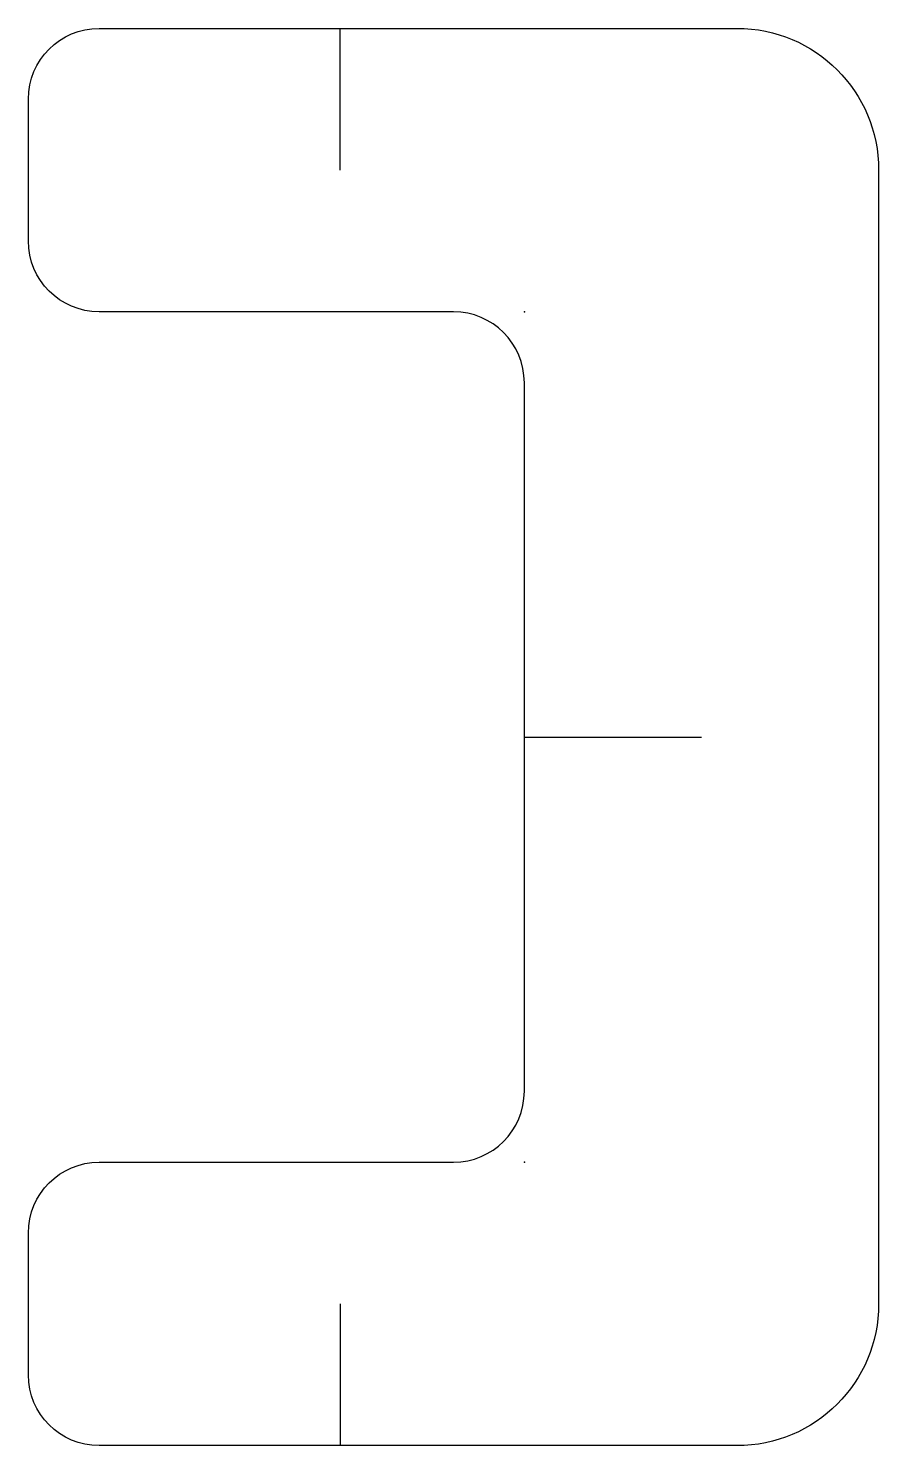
# Model space of a CAD drawing. Header units: millimetres. Extents: x -30 to 30, y -50 to 50.
import ezdxf

# ---------------------------------------------------------------- set-up
doc = ezdxf.new("R2010")
doc.units = ezdxf.units.MM
doc.layers.get('0').update_dxf_attribs({"linetype": 'CONTINUOUS'})

msp = doc.modelspace()

# ---------------------------------------------------------------- linework, layer by layer
for p, q in [((-8, 40), (-8, 50)), ((5, 0), (17.5, 0)), ((-8, -40), (-8, -50))]:
    msp.add_line(p, q)
msp.add_lwpolyline([(-25, 50), (20, 50, -0.41421), (30, 40), (30, -40, -0.41421), (20, -50), (-25, -50, -0.41421), (-30, -45), (-30, -35, -0.41421), (-25, -30), (0, -30, 0.41421), (5, -25), (5, 25, 0.41421), (0, 30), (-25, 30, -0.41421), (-30, 35), (-30, 45, -0.41421)], format="xyb", close=True)
for p in [(5, 30), (5, -30)]:
    msp.add_point(p)

doc.saveas('drawing.dxf')
